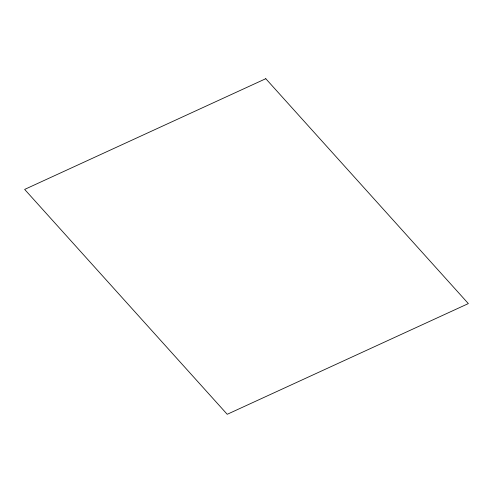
<?xml version="1.0" encoding="UTF-8"?>
<svg xmlns="http://www.w3.org/2000/svg" width="493" height="493" viewBox="0 0 493 493"><rect width="100%" height="100%" fill="white"/><g stroke="black" fill="none" stroke-linecap="round" stroke-linejoin="round"><path stroke-width="0.74" d="M265.782 78.701L24.65 189.411L227.218 414.299L468.35 303.589L265.782 78.701"/></g></svg>
